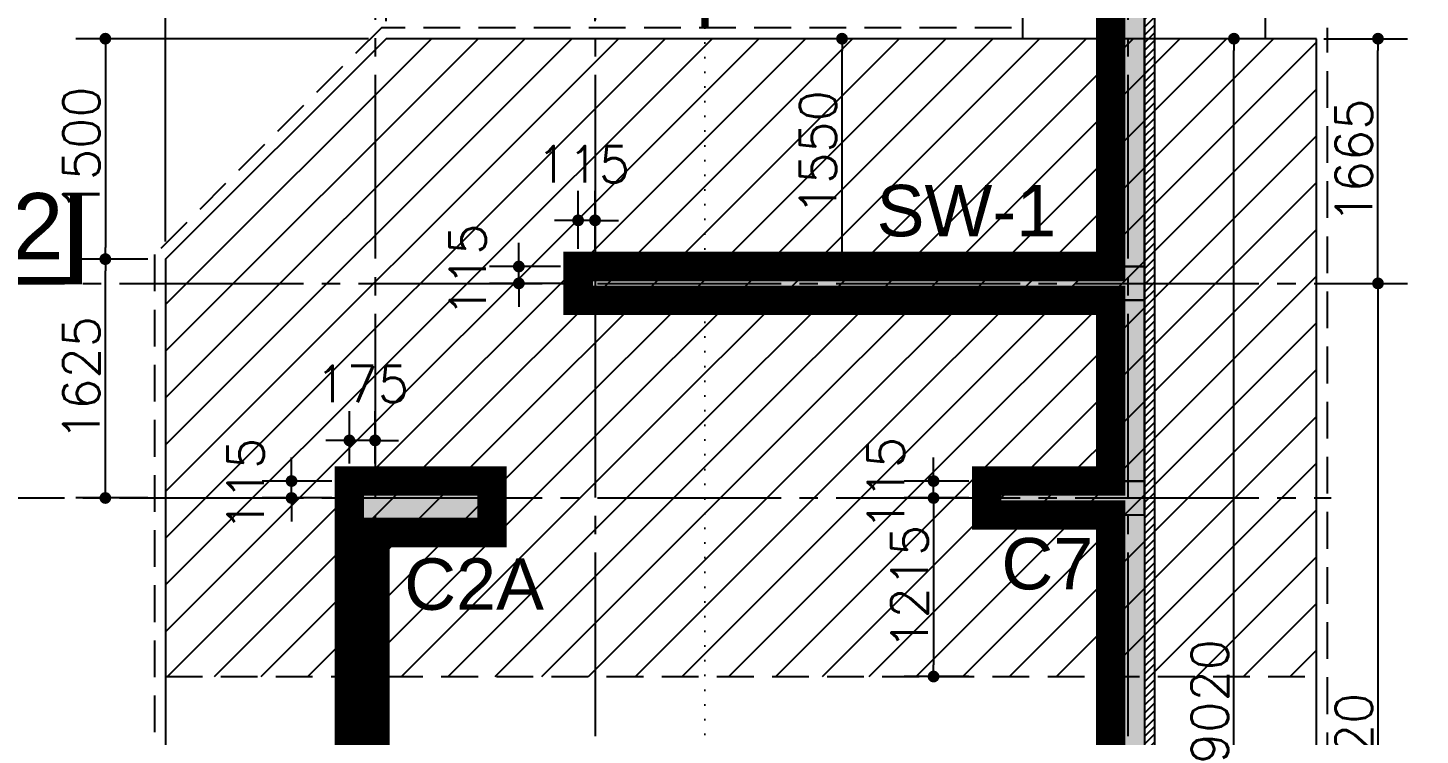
# Model space of a CAD drawing. Extents: x -200722 to 834823, y -494970 to 88783.
# Drawn here: x 318145 to 327616, y 28500 to 33313 of the extents above; entities that cross this region are included whole.
import ezdxf
from ezdxf.enums import TextEntityAlignment as Align

# ---------------------------------------------------------------- set-up
doc = ezdxf.new("R2010")
doc.units = 0
doc.header["$LTSCALE"] = 100
doc.header["$MEASUREMENT"] = 0
doc.header["$PDMODE"] = 34
for name, pattern in [('ACAD_ISO04W100', [30, 24, -3, 0, -3]), ('CL', [3.25, 2.5, -0.25, 0.25, -0.25]), ('DOT', [0.25, 0, -0.25]), ('HIDDEN', [0.375, 0.25, -0.125])]:
    doc.linetypes.add(name, pattern=pattern)
doc.layers.get('0').update_dxf_attribs({"linetype": 'CONTINUOUS'})
doc.layers.get('DEFPOINTS').update_dxf_attribs({"linetype": 'CONTINUOUS'})
for name, color, linetype in [('A-Grid', 5, 'ACAD_ISO04W100'), ('BEAM', 4, 'CONTINUOUS'), ('COL. SHED. STEEL.', 6, 'CONTINUOUS'), ('COL_H', 235, 'CONTINUOUS'), ('DIM', 3, 'CONTINUOUS'), ('F_EXEC', 3, 'HIDDEN'), ('F_FTG1', 11, 'CONTINUOUS'), ('RCCWALL', 6, 'CONTINUOUS'), ('TEXT', 2, 'CONTINUOUS')]:
    doc.layers.add(name, color=color, linetype=linetype)
doc.layers.add('HATCH', color=252, linetype='CONTINUOUS', lineweight=30)
doc.styles.add('AR', font='arial.ttf')
doc.styles.add('ROMANS', font='romans.shx')
doc.styles.get("Standard").update_dxf_attribs({"font": 'simplex.shx'})
doc.styles.add('TIMES-N', font='arial.ttf')
doc.dimstyles.new('01 S.K', dxfattribs={"dimtxt": 230, "dimasz": 100, "dimexe": 200, "dimexo": 100, "dimgap": 50, "dimtad": 1, "dimdec": 0, "dimzin": 0, "dimdsep": 46, "dimtxsty": 'Standard', "dimblk": 'DOT', "dimcen": 0.09, "dimclrd": 4, "dimclre": 4, "dimclrt": 4, "dimadec": 0, "dimazin": 0, "dimtfac": 1, "dimtdec": 0, "dimtofl": 0, "dimtmove": 0, "dimatfit": 3, "dimfxl": 2, "dimtolj": 1, "dimtzin": 0, "dimarcsym": 1})
doc.dimstyles.new('STANDARD$0', dxfattribs={"dimtxt": 2.5, "dimasz": 2.5, "dimexe": 2, "dimexo": 0.7, "dimgap": 0.9, "dimtad": 1, "dimdec": 0, "dimdsep": 46, "dimtxsty": 'ROMANS', "dimcen": 0.09, "dimclrd": 4, "dimclre": 4, "dimclrt": 3, "dimadec": 0, "dimazin": 0, "dimtfac": 1, "dimtdec": 0, "dimtmove": 0, "dimatfit": 3, "dimfxl": 1, "dimtolj": 1, "dimtzin": 0, "dimarcsym": 0})

# ---------------------------------------------------------------- blocks, each defined once
blk = doc.blocks.new('DOT')
at = {"color": 0, "linetype": 'ByBlock'}
blk.add_line((-0.5, 0), (-1, 0), dxfattribs=at)
at = {"color": 0, "linetype": 'ByBlock', "const_width": 0.5}
blk.add_lwpolyline([(-0.25, 0, 1), (0.25, 0, 1)], format="xyb", close=True, dxfattribs=at)
blk = doc.blocks.new('*D374')
at = {"layer": 'BEAM', "color": 0, "lineweight": -2, "transparency": 16777216}
for p, q in [((326961.6, 31574.4), (327529.4, 31574.4)), ((327329.4, 31494.4), (327329.4, 25234.4)), ((326961.6, 25154.4), (327529.4, 25154.4))]:
    blk.add_line(p, q, dxfattribs=at)
at = {"layer": 'DEFPOINTS', "color": 0, "lineweight": -3, "transparency": 16777216}
for p in [(326841.6, 31574.4, 7446.6), (326841.6, 25154.4, 7446.6), (327329.4, 25154.4)]:
    blk.add_point(p, dxfattribs=at)
at = {"layer": 'BEAM', "color": 0, "lineweight": -2, "transparency": 16777216, "xscale": 80, "yscale": 80, "zscale": 80}
for p, rotation in [((327329.4, 31574.4), 90), ((327329.4, 25154.4), 270)]:
    blk.add_blockref('DOT', p, dxfattribs=dict(at, rotation=rotation))
at = {"layer": 'BEAM', "color": 0, "transparency": 16777216, "insert": (327165.4, 28364.4), "char_height": 248, "attachment_point": 5, "rotation": 90}
blk.add_mtext('\\A1;6420', dxfattribs=at)
blk = doc.blocks.new('_DOT')
at = {"color": 0, "linetype": 'ByBlock'}
blk.add_line((-0.5, 0), (-1, 0), dxfattribs=at)
at = {"color": 0, "linetype": 'ByBlock', "const_width": 0.5}
blk.add_lwpolyline([(-0.25, 0, 1), (0.25, 0, 1)], format="xyb", close=True, dxfattribs=at)
blk = doc.blocks.new('*D375')
at = {"layer": 'BEAM', "color": 0, "lineweight": -2, "transparency": 16777216}
for p, q in [((326961.6, 33239.4), (327529.4, 33239.4)), ((327329.4, 31654.4), (327329.4, 33159.4)), ((326961.6, 31574.4), (327529.4, 31574.4))]:
    blk.add_line(p, q, dxfattribs=at)
at = {"layer": 'DEFPOINTS', "color": 0, "lineweight": -3, "transparency": 16777216}
for p in [(326841.6, 33239.4, 7446.6), (327329.4, 33239.4), (326841.6, 31574.4, 7446.6)]:
    blk.add_point(p, dxfattribs=at)
at = {"layer": 'BEAM', "color": 0, "lineweight": -2, "transparency": 16777216, "xscale": 80, "yscale": 80, "zscale": 80}
for p, rotation in [((327329.4, 33239.4), 90), ((327329.4, 31574.4), 270)]:
    blk.add_blockref('DOT', p, dxfattribs=dict(at, rotation=rotation))
at = {"layer": 'BEAM', "color": 0, "transparency": 16777216, "insert": (327165.4, 32406.9), "char_height": 248, "attachment_point": 5, "rotation": 90}
blk.add_mtext('\\A1;1665', dxfattribs=at)
blk = doc.blocks.new('*D379')
at = {"layer": 'BEAM', "color": 0, "lineweight": -2, "transparency": 16777216}
for p, q in [((321888.6, 31809.4), (321888.6, 32203.4)), ((322003.6, 31809.4), (322003.6, 32203.4)), ((321808.6, 32003.4), (321728.6, 32003.4)), ((322003.6, 32003.4), (321888.6, 32003.4)), ((322083.6, 32003.4), (322163.6, 32003.4))]:
    blk.add_line(p, q, dxfattribs=at)
at = {"layer": 'DEFPOINTS', "color": 0, "lineweight": -3, "transparency": 16777216}
for p in [(321888.6, 32003.4), (321888.6, 31689.4, 7446.6), (322003.6, 31689.4, 7446.6)]:
    blk.add_point(p, dxfattribs=at)
at = {"layer": 'BEAM', "color": 0, "lineweight": -2, "transparency": 16777216, "xscale": 80, "yscale": 80, "zscale": 80}
blk.add_blockref('DOT', (321888.6, 32003.4), dxfattribs=at)
at = {"layer": 'BEAM', "color": 0, "lineweight": -2, "transparency": 16777216, "xscale": 80, "yscale": 80, "zscale": 80, "rotation": 180}
blk.add_blockref('DOT', (322003.6, 32003.4), dxfattribs=at)
at = {"layer": 'BEAM', "color": 0, "transparency": 16777216, "insert": (321923.5, 32384.4), "char_height": 248, "attachment_point": 5}
blk.add_mtext('\\A1;115', dxfattribs=at)
blk = doc.blocks.new('*D380')
at = {"layer": 'BEAM', "color": 0, "lineweight": -2, "transparency": 16777216}
for p, q in [((321485.2, 31769.4), (321485.2, 31849.4)), ((321768.6, 31689.4), (321285.2, 31689.4)), ((321485.2, 31574.4), (321485.2, 31689.4)), ((321768.6, 31574.4), (321285.2, 31574.4)), ((321485.2, 31494.4), (321485.2, 31414.4))]:
    blk.add_line(p, q, dxfattribs=at)
at = {"layer": 'DEFPOINTS', "color": 0, "lineweight": -3, "transparency": 16777216}
for p in [(321485.2, 31689.4), (321888.6, 31689.4, 7446.6), (321888.6, 31574.4, 7446.6)]:
    blk.add_point(p, dxfattribs=at)
at = {"layer": 'BEAM', "color": 0, "lineweight": -2, "transparency": 16777216, "xscale": 80, "yscale": 80, "zscale": 80}
for p, rotation in [((321485.2, 31689.4), 270), ((321485.2, 31574.4), 90)]:
    blk.add_blockref('DOT', p, dxfattribs=dict(at, rotation=rotation))
at = {"layer": 'BEAM', "color": 0, "transparency": 16777216, "insert": (321137.6, 31662.1), "char_height": 248, "attachment_point": 5, "rotation": 90}
blk.add_mtext('\\A1;115', dxfattribs=at)
blk = doc.blocks.new('*D381')
at = {"layer": 'BEAM', "color": 0, "lineweight": -2, "transparency": 16777216}
for p, q in [((323563.7, 33239.4), (323483.7, 33239.4)), ((323683.7, 31769.4), (323683.7, 33159.4)), ((323563.7, 31689.4), (323483.7, 31689.4))]:
    blk.add_line(p, q, dxfattribs=at)
at = {"layer": 'DEFPOINTS', "color": 0, "lineweight": -3, "transparency": 16777216}
for p in [(323683.7, 33239.4, 7446.6), (323683.7, 33239.4), (323683.7, 31689.4, 7446.6)]:
    blk.add_point(p, dxfattribs=at)
at = {"layer": 'BEAM', "color": 0, "lineweight": -2, "transparency": 16777216, "xscale": 80, "yscale": 80, "zscale": 80}
for p, rotation in [((323683.7, 33239.4), 90), ((323683.7, 31689.4), 270)]:
    blk.add_blockref('DOT', p, dxfattribs=dict(at, rotation=rotation))
at = {"layer": 'BEAM', "color": 0, "transparency": 16777216, "insert": (323519.7, 32464.4), "char_height": 248, "attachment_point": 5, "rotation": 90}
blk.add_mtext('\\A1;1550', dxfattribs=at)
blk = doc.blocks.new('*D385')
at = {"layer": 'BEAM', "color": 0, "lineweight": -2, "transparency": 16777216}
for p, q in [((320332.6, 30349.4), (320332.6, 30705.9)), ((320507.6, 30349.4), (320507.6, 30705.9)), ((320252.6, 30505.9), (320172.6, 30505.9)), ((320507.6, 30505.9), (320332.6, 30505.9)), ((320587.6, 30505.9), (320667.6, 30505.9))]:
    blk.add_line(p, q, dxfattribs=at)
at = {"layer": 'DEFPOINTS', "color": 0, "lineweight": -3, "transparency": 16777216}
for p in [(320332.6, 30505.9), (320332.6, 30229.4, 7446.6), (320507.6, 30229.4, 7446.6)]:
    blk.add_point(p, dxfattribs=at)
at = {"layer": 'BEAM', "color": 0, "lineweight": -2, "transparency": 16777216, "xscale": 80, "yscale": 80, "zscale": 80}
blk.add_blockref('DOT', (320332.6, 30505.9), dxfattribs=at)
at = {"layer": 'BEAM', "color": 0, "lineweight": -2, "transparency": 16777216, "xscale": 80, "yscale": 80, "zscale": 80, "rotation": 180}
blk.add_blockref('DOT', (320507.6, 30505.9), dxfattribs=at)
at = {"layer": 'BEAM', "color": 0, "transparency": 16777216, "insert": (320420.1, 30889.9), "char_height": 248, "attachment_point": 5}
blk.add_mtext('\\A1;175', dxfattribs=at)
blk = doc.blocks.new('*D386')
at = {"layer": 'BEAM', "color": 0, "lineweight": -2, "transparency": 16777216}
for p, q in [((319939, 30309.4), (319939, 30389.4)), ((320212.6, 30229.4), (319739, 30229.4)), ((319939, 30114.4), (319939, 30229.4)), ((320212.6, 30114.4), (319739, 30114.4)), ((319939, 30034.4), (319939, 29954.4))]:
    blk.add_line(p, q, dxfattribs=at)
at = {"layer": 'DEFPOINTS', "color": 0, "lineweight": -3, "transparency": 16777216}
for p in [(319939, 30229.4), (320332.6, 30229.4, 7446.6), (320332.6, 30114.4, 7446.6)]:
    blk.add_point(p, dxfattribs=at)
at = {"layer": 'BEAM', "color": 0, "lineweight": -2, "transparency": 16777216, "xscale": 80, "yscale": 80, "zscale": 80}
for p, rotation in [((319939, 30229.4), 270), ((319939, 30114.4), 90)]:
    blk.add_blockref('DOT', p, dxfattribs=dict(at, rotation=rotation))
at = {"layer": 'BEAM', "color": 0, "transparency": 16777216, "insert": (319627, 30205.7), "char_height": 248, "attachment_point": 5, "rotation": 90}
blk.add_mtext('\\A1;115', dxfattribs=at)
blk = doc.blocks.new('*D391')
at = {"layer": 'BEAM', "color": 0, "lineweight": -2, "transparency": 16777216}
for p, q in [((326600.7, 33239.4), (326149.4, 33239.4)), ((326349.4, 24299.4), (326349.4, 33159.4)), ((326600.7, 24219.4), (326149.4, 24219.4))]:
    blk.add_line(p, q, dxfattribs=at)
at = {"layer": 'DEFPOINTS', "color": 0, "transparency": 16777216}
for p in [(326349.4, 33239.4), (326720.7, 33239.4, 7446.6), (326720.7, 24219.4, 7446.6)]:
    blk.add_point(p, dxfattribs=at)
at = {"layer": 'BEAM', "color": 0, "lineweight": -2, "transparency": 16777216, "xscale": 80, "yscale": 80, "zscale": 80}
for p, rotation in [((326349.4, 33239.4), 90), ((326349.4, 24219.4), 270)]:
    blk.add_blockref('DOT', p, dxfattribs=dict(at, rotation=rotation))
at = {"layer": 'BEAM', "color": 0, "transparency": 16777216, "insert": (326185.4, 28729.4), "char_height": 248, "attachment_point": 5, "rotation": 90}
blk.add_mtext('\\A1;9020', dxfattribs=at)
blk = doc.blocks.new('*D392')
at = {"layer": 'BEAM', "color": 0, "lineweight": -2, "transparency": 16777216}
for p, q in [((324306.2, 30309.4), (324306.2, 30389.4)), ((324546.6, 30229.4), (324106.2, 30229.4)), ((324306.2, 30114.4), (324306.2, 30229.4)), ((324546.6, 30114.4), (324106.2, 30114.4)), ((324306.2, 30034.4), (324306.2, 29954.4))]:
    blk.add_line(p, q, dxfattribs=at)
at = {"layer": 'DEFPOINTS', "color": 0, "lineweight": -3, "transparency": 16777216}
for p in [(324306.2, 30229.4), (324666.6, 30229.4, 7446.6), (324666.6, 30114.4, 7446.6)]:
    blk.add_point(p, dxfattribs=at)
at = {"layer": 'BEAM', "color": 0, "lineweight": -2, "transparency": 16777216, "xscale": 80, "yscale": 80, "zscale": 80}
for p, rotation in [((324306.2, 30229.4), 270), ((324306.2, 30114.4), 90)]:
    blk.add_blockref('DOT', p, dxfattribs=dict(at, rotation=rotation))
at = {"layer": 'BEAM', "color": 0, "transparency": 16777216, "insert": (323982, 30211.7), "char_height": 248, "attachment_point": 5, "rotation": 90}
blk.add_mtext('\\A1;115', dxfattribs=at)
blk = doc.blocks.new('*D395')
at = {"layer": 'BEAM', "color": 0, "lineweight": -2, "transparency": 16777216}
for p, q in [((324546.6, 30114.4), (324106.2, 30114.4)), ((324306.2, 30034.4), (324306.2, 28979.4)), ((324546.6, 28899.4), (324106.2, 28899.4))]:
    blk.add_line(p, q, dxfattribs=at)
at = {"layer": 'DEFPOINTS', "color": 0, "lineweight": -3, "transparency": 16777216}
for p in [(324666.6, 30114.4, 7446.6), (324306.2, 28899.4), (324666.6, 28899.4, 7446.6)]:
    blk.add_point(p, dxfattribs=at)
at = {"layer": 'BEAM', "color": 0, "lineweight": -2, "transparency": 16777216, "xscale": 80, "yscale": 80, "zscale": 80}
for p, rotation in [((324306.2, 30114.4), 90), ((324306.2, 28899.4), 270)]:
    blk.add_blockref('DOT', p, dxfattribs=dict(at, rotation=rotation))
at = {"layer": 'BEAM', "color": 0, "transparency": 16777216, "insert": (324142.2, 29506.9), "char_height": 248, "attachment_point": 5, "rotation": 90}
blk.add_mtext('\\A1;1215', dxfattribs=at)
blk = doc.blocks.new('*D1108')
at = {"layer": 'BEAM', "color": 0, "lineweight": -2, "transparency": 16777216}
for p, q in [((319082.6, 31859.4), (319082.6, 33907.8)), ((320582.6, 33359.4), (320582.6, 33907.8)), ((319162.6, 33707.8), (320502.6, 33707.8))]:
    blk.add_line(p, q, dxfattribs=at)
at = {"layer": 'DEFPOINTS', "color": 0, "transparency": 16777216}
for p in [(320582.6, 33707.8), (320582.6, 33239.4, 7446.6), (319082.6, 31739.4, 7446.6)]:
    blk.add_point(p, dxfattribs=at)
at = {"layer": 'BEAM', "color": 0, "lineweight": -2, "transparency": 16777216, "xscale": 80, "yscale": 80, "zscale": 80, "rotation": 180}
blk.add_blockref('DOT', (319082.6, 33707.8), dxfattribs=at)
at = {"layer": 'BEAM', "color": 0, "lineweight": -2, "transparency": 16777216, "xscale": 80, "yscale": 80, "zscale": 80}
blk.add_blockref('DOT', (320582.6, 33707.8), dxfattribs=at)
at = {"layer": 'BEAM', "color": 0, "transparency": 16777216, "insert": (319832.6, 33871.8), "char_height": 248, "attachment_point": 5}
blk.add_mtext('\\A1;1500', dxfattribs=at)
blk = doc.blocks.new('*D1109')
at = {"layer": 'BEAM', "color": 0, "lineweight": -2, "transparency": 16777216}
for p, q in [((320462.6, 33239.4), (318472.5, 33239.4)), ((318672.5, 33159.4), (318672.5, 31819.4)), ((318962.6, 31739.4), (318472.5, 31739.4))]:
    blk.add_line(p, q, dxfattribs=at)
at = {"layer": 'DEFPOINTS', "color": 0, "transparency": 16777216}
for p in [(320582.6, 33239.4, 7446.6), (318672.5, 31739.4), (319082.6, 31739.4, 7446.6)]:
    blk.add_point(p, dxfattribs=at)
at = {"layer": 'BEAM', "color": 0, "lineweight": -2, "transparency": 16777216, "xscale": 80, "yscale": 80, "zscale": 80}
for p, rotation in [((318672.5, 33239.4), 90), ((318672.5, 31739.4), 270)]:
    blk.add_blockref('DOT', p, dxfattribs=dict(at, rotation=rotation))
at = {"layer": 'BEAM', "color": 0, "transparency": 16777216, "insert": (318508.5, 32489.4), "char_height": 248, "attachment_point": 5, "rotation": 90}
blk.add_mtext('\\A1;1500', dxfattribs=at)
blk = doc.blocks.new('*D1110')
at = {"layer": 'BEAM', "color": 0, "lineweight": -2, "transparency": 16777216}
for p, q in [((318962.6, 31739.4), (318472.5, 31739.4)), ((318672.5, 30194.4), (318672.5, 31659.4)), ((318962.6, 30114.4), (318472.5, 30114.4))]:
    blk.add_line(p, q, dxfattribs=at)
at = {"layer": 'DEFPOINTS', "color": 0, "transparency": 16777216}
for p in [(318672.5, 31739.4), (319082.6, 31739.4, 7446.6), (319082.6, 30114.4, 7446.6)]:
    blk.add_point(p, dxfattribs=at)
at = {"layer": 'BEAM', "color": 0, "lineweight": -2, "transparency": 16777216, "xscale": 80, "yscale": 80, "zscale": 80}
for p, rotation in [((318672.5, 31739.4), 90), ((318672.5, 30114.4), 270)]:
    blk.add_blockref('DOT', p, dxfattribs=dict(at, rotation=rotation))
at = {"layer": 'BEAM', "color": 0, "transparency": 16777216, "insert": (318508.5, 30926.9), "char_height": 248, "attachment_point": 5, "rotation": 90}
blk.add_mtext('\\A1;1625', dxfattribs=at)
blk = doc.blocks.new('*D1111')
at = {"layer": 'BEAM', "color": 0, "lineweight": -2, "transparency": 16777216}
for p, q in [((320582.6, 33359.4), (320582.6, 33907.8)), ((322003.6, 33359.4), (322003.6, 33907.8)), ((321923.6, 33707.8), (320662.6, 33707.8))]:
    blk.add_line(p, q, dxfattribs=at)
at = {"layer": 'DEFPOINTS', "color": 0, "transparency": 16777216}
for p in [(320582.6, 33707.8), (320582.6, 33239.4, 7446.6), (322003.6, 33239.4, 7446.6)]:
    blk.add_point(p, dxfattribs=at)
at = {"layer": 'BEAM', "color": 0, "lineweight": -2, "transparency": 16777216, "xscale": 80, "yscale": 80, "zscale": 80, "rotation": 180}
blk.add_blockref('DOT', (320582.6, 33707.8), dxfattribs=at)
at = {"layer": 'BEAM', "color": 0, "lineweight": -2, "transparency": 16777216, "xscale": 80, "yscale": 80, "zscale": 80}
blk.add_blockref('DOT', (322003.6, 33707.8), dxfattribs=at)
at = {"layer": 'BEAM', "color": 0, "transparency": 16777216, "insert": (321293.1, 33871.8), "char_height": 248, "attachment_point": 5}
blk.add_mtext('\\A1;1421', dxfattribs=at)
blk = doc.blocks.new('*D2980')
at = {"color": 4, "lineweight": -2, "ltscale": 0.4, "transparency": 16777216}
for p, q in [((332273.5, 34739.4), (332273.5, 36606.1)), ((332173.5, 34739.4), (332473.5, 34739.4)), ((332273.5, 33339.4), (332273.5, 34639.4)), ((332173.5, 33239.4), (332473.5, 33239.4))]:
    blk.add_line(p, q, dxfattribs=at)
at = {"layer": 'DEFPOINTS', "color": 0, "lineweight": -3, "ltscale": 0.4, "transparency": 16777216}
for p in [(325237.9, 34739.4), (332273.5, 34739.4), (325237.9, 33239.4)]:
    blk.add_point(p, dxfattribs=at)
at = {"color": 4, "lineweight": -2, "ltscale": 0.4, "transparency": 16777216, "xscale": 100, "yscale": 100, "zscale": 100}
for p, rotation in [((332273.5, 34739.4), 90), ((332273.5, 33239.4), 270)]:
    blk.add_blockref('_DOT', p, dxfattribs=dict(at, rotation=rotation))
at = {"color": 4, "lineweight": -3, "ltscale": 0.4, "transparency": 16777216, "insert": (331973.5, 35722.7), "char_height": 500, "attachment_point": 5, "rotation": 90}
blk.add_mtext('\\A1;1500', dxfattribs=at)
blk = doc.blocks.new('*D3075')
at = {"color": 4, "lineweight": -2, "ltscale": 0.4, "transparency": 16777216}
for p, q in [((341799, 51204.9), (342099, 51204.9)), ((341899, 51104.9), (341899, 25139.4)), ((341799, 25039.4), (342099, 25039.4))]:
    blk.add_line(p, q, dxfattribs=at)
at = {"layer": 'DEFPOINTS', "color": 0, "lineweight": -3, "ltscale": 0.4, "transparency": 16777216}
for p in [(325741.6, 51204.9), (325741.6, 25039.4), (341899, 25039.4)]:
    blk.add_point(p, dxfattribs=at)
at = {"color": 4, "lineweight": -2, "ltscale": 0.4, "transparency": 16777216, "xscale": 100, "yscale": 100, "zscale": 100}
for p, rotation in [((341899, 51204.9), 90), ((341899, 25039.4), 270)]:
    blk.add_blockref('_DOT', p, dxfattribs=dict(at, rotation=rotation))
at = {"color": 4, "lineweight": -3, "ltscale": 0.4, "transparency": 16777216, "insert": (341599, 38122.1), "char_height": 500, "attachment_point": 5, "rotation": 90}
blk.add_mtext('\\A1;26166', dxfattribs=at)

msp = doc.modelspace()

# ---------------------------------------------------------------- hatches: boundary and pattern name
at = {"layer": 'COL_H', "ltscale": 0.4}
for points in [[(321888.6, 31689.4), (321888.6, 31459.4), (325741.6, 31459.4), (325741.6, 31689.4)], [(321302.6, 29879.4), (321302.6, 30229.4), (320332.6, 30229.4), (320332.6, 29879.4)], [(324666.6, 30229.4), (324666.6, 29999.4), (325741.6, 29999.4), (325741.6, 30229.4)], [(320332.6, 26139.4), (320332.6, 29879.4), (320507.6, 29879.4), (320507.6, 26139.4)]]:
    msp.add_hatch(color=256, dxfattribs=at).paths.add_polyline_path(points)
at = {"layer": 'DIM', "ltscale": 0.4}
h = msp.add_hatch(dxfattribs=at)
h.set_pattern_fill('ANSI31', color=256, scale=300, style=0)
h.paths.add_polyline_path([(325811.6, 51274.9), (325741.6, 51274.9), (325741.6, 25039.4), (325811.6, 25039.4)])
at = {"layer": 'HATCH', "lineweight": -3, "ltscale": 0.4}
for points in [[(325511.6, 31689.4), (325741.6, 31689.4), (325741.6, 35549.4), (325511.6, 35549.4)], [(325511.6, 30229.4), (325741.6, 30229.4), (325741.6, 31459.4), (325511.6, 31459.4)], [(325741.6, 26139.4), (325511.6, 26139.4), (325511.6, 29999.4), (325741.6, 29999.4)]]:
    msp.add_hatch(color=256, dxfattribs=at).paths.add_polyline_path(points)
h = msp.add_hatch(dxfattribs=at)
h.set_pattern_fill('ANSI31', color=256, scale=1800, style=0)
h.paths.add_polyline_path([(320582.6, 33239.4), (319082.6, 31739.4), (319082.6, 28899.4), (326911.6, 28899.4), (326911.6, 33239.4)])

# ---------------------------------------------------------------- linework, layer by layer
at = {"color": 1, "linetype": 'DOT', "ltscale": 4}
msp.add_line((322750.9, 33312.2), (322750.9, 23228.3), dxfattribs=at)
at = {"color": 1, "lineweight": -3, "ltscale": 0.4, "const_width": 200, "elevation": 7446.6}
for points in [[(325511.6, 35549.4), (325511.6, 31689.4), (321888.6, 31689.4), (321888.6, 31459.4), (325511.6, 31459.4), (325511.6, 30229.4), (324666.6, 30229.4), (324666.6, 29999.4), (325511.6, 29999.4), (325511.6, 26139.4)], [(320507.6, 26139.4), (320507.6, 29879.4), (321302.6, 29879.4), (321302.6, 30229.4), (320332.6, 30229.4), (320332.6, 25269.4)]]:
    msp.add_lwpolyline(points, dxfattribs=at)
at = {"layer": 'A-Grid', "color": 8, "linetype": 'CL', "ltscale": 5}
for p, q in [((224519.6, 31574.4, 7446.6), (327010.7, 31574.4, 7446.6)), ((224519.6, 30114.4, 7446.6), (327010.7, 30114.4, 7446.6))]:
    msp.add_line(p, q, dxfattribs=at)
at = {"layer": 'A-Grid', "color": 8, "linetype": 'CL', "ltscale": 5, "elevation": 7446.6}
for points in [[(320507.6, 62242.9), (320507.6, 13726.9)], [(322003.6, 62242.9), (322003.6, 13726.9)], [(325626.6, 62242.9), (325626.6, 13726.9)]]:
    msp.add_lwpolyline(points, dxfattribs=at)
at = {"layer": 'COL. SHED. STEEL.', "ltscale": 500, "elevation": 7446.6}
for points in [[(321888.6, 31689.4), (321888.6, 31459.4), (325741.6, 31459.4), (325741.6, 31689.4), (321888.6, 31689.4)], [(321302.6, 29879.4), (321302.6, 30229.4), (320332.6, 30229.4), (320332.6, 29879.4), (321302.6, 29879.4)], [(324666.6, 30229.4), (324666.6, 29999.4), (325741.6, 29999.4), (325741.6, 30229.4), (324666.6, 30229.4)], [(320332.6, 26139.4), (320332.6, 29879.4), (320507.6, 29879.4), (320507.6, 26139.4), (320332.6, 26139.4)]]:
    msp.add_lwpolyline(points, dxfattribs=at)
at = {"layer": 'DIM', "color": 1}
for points in [[(323334, 34301.3, 80, 80, 0), (322750.9, 34301.3, 50, 50, 0), (322750.9, 33312.2, 50, 50, 0)], [(318473.2, 32176.5, 80, 80, 0), (318473.2, 31593.4, 50, 50, 0), (317484, 31593.4, 50, 50, 0)]]:
    msp.add_lwpolyline(points, format="xyseb", dxfattribs=at)
at = {"layer": 'F_EXEC', "ltscale": 10}
msp.add_line((326986.6, 24144.4, 7446.6), (326986.6, 33314.4, 7446.6), dxfattribs=at)
at = {"layer": 'F_EXEC', "ltscale": 10, "elevation": 7446.6}
msp.add_lwpolyline([(324836.6, 33314.4), (320551.6, 33314.4), (319007.6, 31770.4), (319007.6, 25944.4)], dxfattribs=at)
at = {"layer": 'F_FTG1', "ltscale": 0.4}
for p, q in [((324911.6, 34739.4, 7446.6), (324911.6, 33239.4, 7446.6)), ((326561.6, 34739.4, 7446.6), (326561.6, 33239.4, 7446.6)), ((326911.6, 24219.4, 7446.6), (326911.6, 33239.4, 7446.6))]:
    msp.add_line(p, q, dxfattribs=at)
at = {"layer": 'F_FTG1', "linetype": 'HIDDEN', "ltscale": 10}
msp.add_line((319082.6, 28899.4, 7446.6), (326911.6, 28899.4, 7446.6), dxfattribs=at)
at = {"layer": 'F_FTG1', "ltscale": 0.4, "elevation": 7446.6}
msp.add_lwpolyline([(326911.6, 33239.4), (320582.6, 33239.4), (319082.6, 31739.4), (319082.6, 24289.4)], dxfattribs=at)
at = {"layer": 'RCCWALL', "color": 1, "ltscale": 0.4, "elevation": 7446.6}
msp.add_lwpolyline([(325811.6, 51274.9), (325741.6, 51274.9), (325741.6, 25039.4), (325811.6, 25039.4)], close=True, dxfattribs=at)
at = {"layer": 'RCCWALL', "color": 42, "ltscale": 0.4, "elevation": 7446.6}
for points in [[(325511.6, 31689.4), (325741.6, 31689.4), (325741.6, 35549.4), (325511.6, 35549.4)], [(325511.6, 30229.4), (325741.6, 30229.4), (325741.6, 31459.4), (325511.6, 31459.4)], [(325741.6, 26139.4), (325511.6, 26139.4), (325511.6, 29999.4), (325741.6, 29999.4)]]:
    msp.add_lwpolyline(points, close=True, dxfattribs=at)

# ---------------------------------------------------------------- texts
at = {"layer": 'TEXT', "style": 'AR'}
for s, p in [('SW-1', (323918.5, 31894.7, 3998.7)), ('C7', (324767.7, 29492, 550.6)), ('C2A', (320705.4, 29353.4, 3998.7))]:
    msp.add_text(s, height=350, dxfattribs=at).set_placement(p)
at = {"layer": 'TEXT', "style": 'TIMES-N'}
msp.add_text('R2', height=450, dxfattribs=at).set_placement((317584.3, 31963.9), align=Align.MIDDLE_LEFT)

# ---------------------------------------------------------------- dimensions: what is measured, and where the dimension line sits
at = {"color": 2, "lineweight": -3, "ltscale": 0.4}
dim = msp.add_linear_dim(base=(341899, 25039.3819945), p1=(325741.6237727, 51204.8819945), p2=(325741.6237727, 25039.3819945, 7446.6210069), angle=90, dimstyle='01 S.K', override={"dimtxt": 500, "dimfxl": 100, "dimfxlon": 1}, dxfattribs=at)
dim.commit()
dim.dimension.update_dxf_attribs({"geometry": '*D3075', "text_midpoint": (341599, 38122.1319945)})
at = {"color": 5, "lineweight": -3, "ltscale": 0.4}
dim = msp.add_linear_dim(base=(332273.5, 34739.4), p1=(325237.9, 33239.4, 7446.6), p2=(325237.9, 34739.4, 7446.6), angle=90, dimstyle='01 S.K', override={"dimtxt": 500, "dimfxl": 100, "dimfxlon": 1}, dxfattribs=at)
dim.commit()
dim.dimension.update_dxf_attribs({"geometry": '*D2980', "text_midpoint": (331973.5, 35722.7)})
at = {"layer": 'BEAM'}
for base, p1, p2, angle, picture, middle in [((320582.6, 33707.8), (319082.6, 31739.4, 7446.6), (320582.6, 33239.4, 7446.6), 180, '*D1108', (319832.6, 33871.8)), ((320582.6, 33707.8), (322003.6, 33239.4, 7446.6), (320582.6, 33239.4, 7446.6), 0, '*D1111', (321293.1, 33871.8)), ((318672.5, 31739.4), (320582.6, 33239.4, 7446.6), (319082.6, 31739.4, 7446.6), 90, '*D1109', (318508.5, 32489.4)), ((323683.7, 33239.4), (323683.7, 31689.4, 7446.6), (323683.7, 33239.4, 7446.6), 90, '*D381', (323519.7, 32464.4)), ((326349.4, 33239.4), (326720.7, 24219.4, 7446.6), (326720.7, 33239.4, 7446.6), 90, '*D391', (326185.4, 28729.4)), ((327329.4, 33239.4), (326841.6, 31574.4, 7446.6), (326841.6, 33239.4, 7446.6), 90, '*D375', (327165.4, 32406.9)), ((318672.5, 31739.4), (319082.6, 30114.4, 7446.6), (319082.6, 31739.4, 7446.6), 270, '*D1110', (318508.5, 30926.9)), ((327329.4, 25154.4), (326841.6, 31574.4, 7446.6), (326841.6, 25154.4, 7446.6), 90, '*D374', (327165.4, 28364.4)), ((320332.6, 30505.9), (320507.6, 30229.4, 7446.6), (320332.6, 30229.4, 7446.6), 180, '*D385', (320420.1, 30889.9)), ((324306.2, 28899.4), (324666.6, 30114.4, 7446.6), (324666.6, 28899.4, 7446.6), 270, '*D395', (324142.2, 29506.9))]:
    dim = msp.add_linear_dim(base=base, p1=p1, p2=p2, angle=angle, dimstyle='STANDARD$0', override={"dimscale": 8, "dimtxt": 31, "dimasz": 10, "dimexe": 25, "dimexo": 15, "dimgap": 5, "dimzin": 3, "dimtxsty": 'Standard', "dimblk": 'DOT', "dimcen": 3, "dimdle": 1, "dimclrd": 0, "dimclre": 0, "dimclrt": 0, "dimtmove": 2, "dimldrblk": 'DOT', "dimtzin": 3}, dxfattribs=at)
    dim.commit()
    dim.dimension.update_dxf_attribs({"geometry": picture, "text_midpoint": middle})
for base, p1, p2, angle, picture, middle in [((321888.6, 32003.4), (322003.6, 31689.4, 7446.6), (321888.6, 31689.4, 7446.6), 180, '*D379', (321923.5, 32384.4)), ((321485.2, 31689.4), (321888.6, 31574.4, 7446.6), (321888.6, 31689.4, 7446.6), 90, '*D380', (321137.6, 31662.1)), ((324306.2, 30229.4), (324666.6, 30114.4, 7446.6), (324666.6, 30229.4, 7446.6), 90, '*D392', (323982, 30211.7)), ((319939, 30229.4), (320332.6, 30114.4, 7446.6), (320332.6, 30229.4, 7446.6), 90, '*D386', (319627, 30205.7))]:
    dim = msp.add_linear_dim(base=base, p1=p1, p2=p2, angle=angle, dimstyle='STANDARD$0', override={"dimscale": 8, "dimtxt": 31, "dimasz": 10, "dimexe": 25, "dimexo": 15, "dimgap": 5, "dimzin": 3, "dimtxsty": 'Standard', "dimblk": 'DOT', "dimcen": 3, "dimdle": 1, "dimclrd": 0, "dimclre": 0, "dimclrt": 0, "dimtmove": 2, "dimldrblk": 'DOT', "dimtzin": 3}, dxfattribs=at)
    dim.commit()
    dim.dimension.update_dxf_attribs({"geometry": picture, "text_midpoint": middle, "dimtype": 160})

doc.saveas('drawing.dxf')
